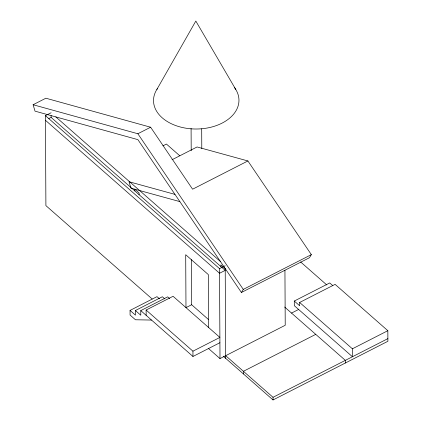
<?xml version="1.0" encoding="UTF-8"?>
<svg xmlns="http://www.w3.org/2000/svg" width="421" height="421" viewBox="0 0 421 421"><rect width="100%" height="100%" fill="white"/><g stroke="black" fill="none" stroke-linecap="round" stroke-linejoin="round"><path stroke-width="0.63" d="M156.854 89.463L195.823 21.05L235.797 89.51M247.895 160.954L192.597 189.203L150.623 127.226L45.868 98.214L33.106 104.734L35.022 111.149L137.893 139.64L241.407 292.49L243.28 289.401L311.34 254.631L247.895 160.954L197.091 146.966L172.073 159.743M311.34 254.631L309.472 257.72L241.407 292.49M152.139 298.963L45.905 205.622L45.431 115.664L51.104 112.765M48.857 118.554L51.125 117.396L51.12 115.607M33.106 104.734L137.862 133.746L150.623 127.226M162.932 145.845L166.427 144.056L179.756 155.765M151.534 320.065L135.462 319.771L130.078 315.045L130.057 310.414L156.996 296.652L159.443 298.799M130.057 310.414L135.436 315.145L135.415 310.514L162.353 296.752L164.8 298.899M284.938 270.298L285.222 325.27L219.999 358.592L219.525 268.63L225.198 265.735M135.415 310.514L140.793 315.24L140.772 310.609L167.711 296.847L169.668 298.568M146.155 315.34L146.124 310.045L173.068 296.284L219.888 337.421L192.944 351.188L192.971 356.476L219.915 342.715M191.418 259.657L191.655 304.736L185.982 307.635L185.703 254.716L208.306 274.576L208.584 327.496M223.219 356.171L273.04 399.95L387.894 341.278L387.841 330.695L335.1 284.359L299.652 302.467L352.393 348.804L352.435 356.745L294.311 305.672L294.29 301.047L329.738 282.938L332.674 285.517M291.527 313.077L298.615 309.456M315.745 334.358L243.427 371.296L243.443 373.943M352.393 348.804L387.841 330.695M273.04 399.95L273.029 397.303L387.883 338.637M174.968 194.381L129.026 181.735L130.952 188.15L179.867 201.617M300.657 261.994L326.801 284.964M294.29 301.047L299.668 305.772L299.652 302.467M284.633 307.02L345.341 360.365L345.357 363.013M55.814 116.906L220.483 261.594M225.214 268.651L220.909 264.867L220.914 266.582M51.125 117.396L225.224 270.366L219.552 273.261L45.457 120.295M45.431 115.664L219.525 268.63M191.655 304.736L208.358 319.418M225.667 355.692L273.029 397.303M208.248 348.267L219.999 358.592M146.124 310.045L192.944 351.188M140.772 310.609L192.971 356.476M137.862 133.746L243.28 289.401M225.214 268.572L225.682 358.339M201.691 128.837L201.791 148.518M191.087 128.447L191.202 150.76M139.114 194.707L139.109 192.997L134.804 189.213L134.809 190.924M234.376 87.426A42.726 28.591 -0.3 0 1 196.939 129.01A42.726 28.591 -0.3 0 1 157.496 88.489"/></g></svg>
